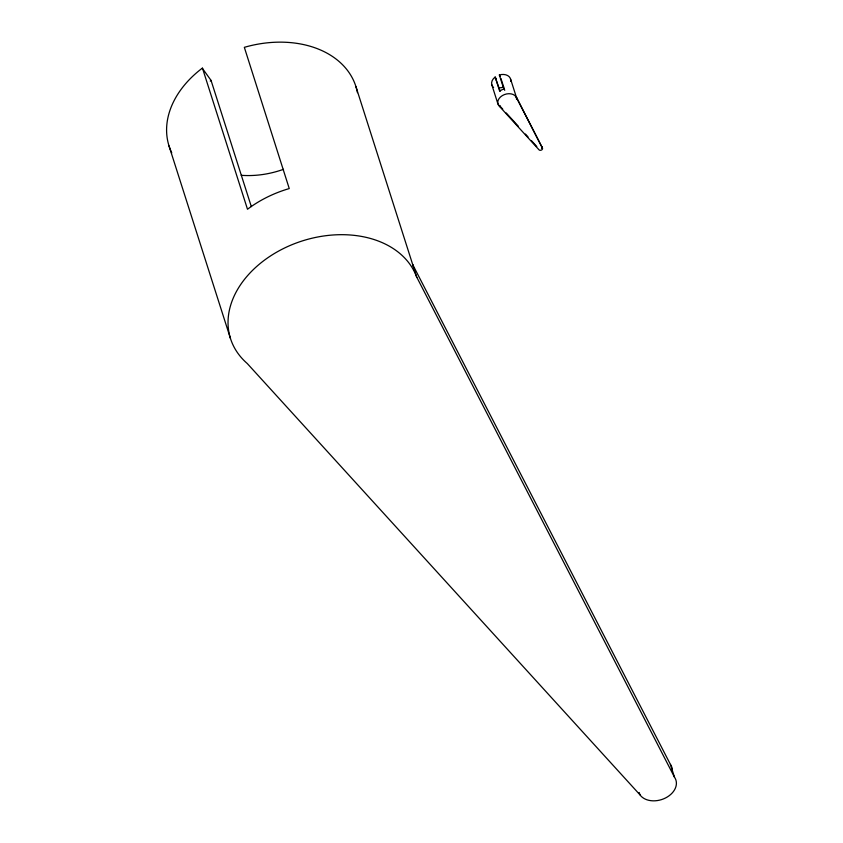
<?xml version="1.0" encoding="UTF-8"?>
<svg xmlns="http://www.w3.org/2000/svg" width="843" height="843" viewBox="0 0 843 843"><rect width="100%" height="100%" fill="white"/><g stroke="black" fill="none" stroke-linecap="round" stroke-linejoin="round"><path stroke-width="1.26" d="M210.255 81.054L211.045 80.391L202.257 68.199A98.051 71.233 -17.7 0 0 171.761 152.846M492.702 86.471A9.8 7.123 -17.7 0 1 495.157 77.04L500.162 91.202M500.257 76.197L499.351 74.964A9.8 7.123 -17.7 0 1 510.689 81.392M499.678 106.597L499.657 106.576A9.8 7.123 -17.7 0 1 502.323 95.607A9.8 7.123 -17.7 0 1 515.948 96.692A9.536 6.923 -17.7 0 1 516.611 97.967L542.376 147.947A1.96 1.423 -17.7 0 1 541.48 150.022A1.96 1.423 -17.7 0 1 538.919 149.706L499.678 106.597L499.267 105.312M500.141 106.271L502.755 109.147M506.243 112.973L518.456 126.387M525.431 134.058L528.045 136.924M531.533 140.76L536.77 146.503M639.963 794.823L247.252 363.512A98.051 71.233 -17.7 0 1 237.673 352.964L236.957 351.921A98.051 71.233 -17.7 0 1 282.784 248.885A98.051 71.233 -17.7 0 1 410.172 264.649L410.889 265.693A98.051 71.233 -17.7 0 1 416.579 276.82L674.505 777.225A19.61 14.247 -17.7 0 1 665.57 797.952A19.61 14.247 -17.7 0 1 639.963 794.823L639.215 792.494M542.376 147.947L516.201 96.692A9.8 7.123 -17.7 0 1 516.464 99.105M672.261 769.396A19.61 14.247 -17.7 0 0 670.406 764.39L412.712 264.628L412.901 265.155A98.051 71.233 -17.7 0 1 413.291 266.335M510.521 78.884L516.611 97.967M500.963 78.557L504.725 90.327M499.351 74.964L503.851 89.084A9.663 7.018 -17.7 0 0 501.395 90.064L501.343 90.096A9.895 7.197 -17.7 0 0 499.678 91.149L495.168 77.029M491.827 84.816L497.971 104.068M670.406 764.39L674.505 777.225M355.936 86.639L416.811 277.463M211.045 80.391L251.319 206.588M202.436 68.062L247.494 209.254L248.632 208.411A98.051 71.233 -17.7 0 1 262.658 199.506L265.65 197.926A98.051 71.233 -17.7 0 1 287.758 189.011L289.254 188.569L244.333 47.334A98.051 71.233 -17.7 0 1 357.453 92.677M169.011 145.902L230.455 338.433M493.608 87.409A9.8 7.123 -17.7 0 1 493.408 87.229M503.661 87.008A7.84 5.701 -17.7 0 1 498.666 87.714M495.399 78.852A7.84 5.701 -17.7 0 1 496.032 78.262M541.965 146.661A1.96 1.423 -17.7 0 1 541.649 148.326M500.363 106.081A9.789 7.113 -17.7 0 1 499.888 105.786M283.501 169.317A78.441 56.987 -17.7 0 1 241.214 175.302M672.314 770.312A19.61 14.247 -17.7 0 1 672.282 771.229M413.65 267.526A98.051 71.233 -17.7 0 1 413.976 268.727"/></g></svg>
